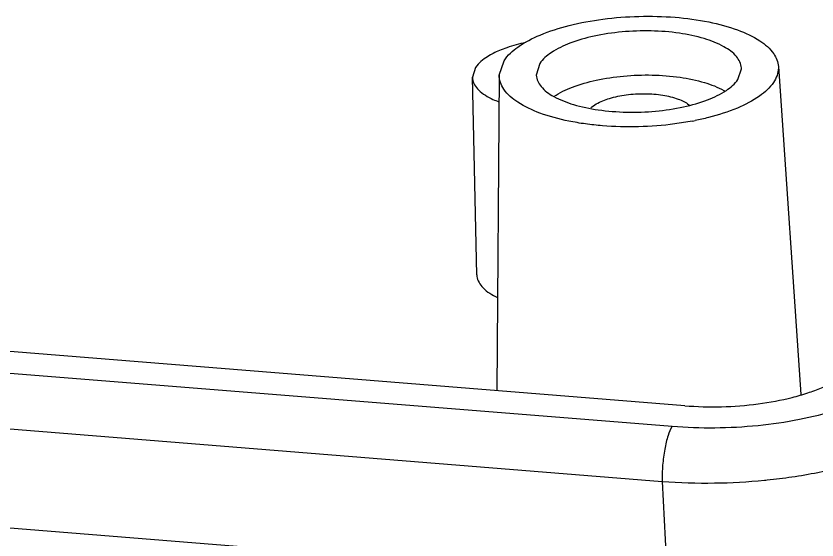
# Model space of a CAD drawing. Header units: millimetres. Extents: x 1860 to 2188, y -393 to -149.
# Drawn here: x 1974.28 to 1992.92, y -371.74 to -359.55 of the extents above; entities that cross this region are included whole.
import ezdxf

# ---------------------------------------------------------------- set-up
doc = ezdxf.new("R2010")
doc.units = ezdxf.units.MM

msp = doc.modelspace()

# ---------------------------------------------------------------- linework, layer by layer
at = {"color": 7, "linetype": 'Continuous'}
for p, q in [((1985.524, -360.927), (1985.636, -360.593)), ((1986.467, -360.66), (1986.386, -360.933)), ((1984.976, -360.75), (1984.902, -360.98)), ((1991.078, -361.03), (1991.16, -360.785)), ((1992.02, -360.726), (1992.547, -368.356)), ((1989.842, -368.616), (1894.289, -360.941)), ((1985.001, -365.573), (1984.902, -360.98)), ((1985.524, -360.926), (1985.472, -368.265)), ((1893.943, -361.414), (1989.55, -369.094)), ((1893.712, -362.697), (1989.317, -370.377)), ((1989.434, -372.691), (1893.702, -365.001)), ((1989.317, -370.377), (1989.434, -372.691))]:
    msp.add_line(p, q, dxfattribs=at)
for centre, radius, start, end in [((1988.772, -355.443), 6.672, 280.7708, 281.3535), ((1990.36, -356.655), 13.759, 275.5779, 275.846), ((1990.42, -357.201), 13.209, 275.8297, 278.3354)]:
    msp.add_arc(centre, radius, start, end, dxfattribs=at)
for points, start_tangent, end_tangent in [([(1985.636, -360.593), (1985.961, -360.275), (1986.478, -359.996), (1987.152, -359.775), (1987.936, -359.627), (1988.777, -359.562), (1989.617, -359.584), (1990.401, -359.692), (1991.073, -359.879), (1991.588, -360.132), (1991.912, -360.433), (1992.02, -360.726)], (0.556621, 0.830766), (0.077182, -0.997017)), ([(1991.16, -360.785), (1991.159, -360.762), (1991.047, -360.499), (1990.752, -360.267), (1990.293, -360.079), (1989.717, -359.954), (1989.057, -359.901), (1988.382, -359.925), (1987.731, -360.024), (1987.17, -360.188), (1986.735, -360.407), (1986.467, -360.66)], (0.014194, 0.999899), (-0.556621, -0.830766)), ([(1985.701, -360.291), (1985.527, -360.357)], (-0.945813, -0.324712), (-0.921219, -0.389043)), ([(1986.135, -360.172), (1985.701, -360.291)], (-0.978205, -0.207643), (-0.945813, -0.324712)), ([(1985.527, -360.357), (1985.251, -360.5), (1984.976, -360.75)], (-0.921219, -0.389043), (-0.556621, -0.830766)), ([(1992.02, -360.726), (1992.021, -360.762), (1991.909, -361.097)], (0.077182, -0.997017), (-0.556621, -0.830766)), ([(1984.903, -360.98), (1984.905, -361.016), (1985.044, -361.272), (1985.379, -361.493), (1985.516, -361.55)], (0.004512, -0.99999), (0.935513, -0.353293)), ([(1987.531, -362.064), (1987.144, -361.998), (1986.472, -361.812), (1985.957, -361.559), (1985.633, -361.258), (1985.524, -360.927)], (-0.99069, 0.136136), (0.004637, 0.999989)), ([(1986.386, -360.933), (1986.498, -361.191), (1986.792, -361.424), (1987.252, -361.612), (1987.827, -361.736)], (0.068238, -0.997669), (0.989839, -0.142193)), ([(1986.797, -361.426), (1987.227, -361.209), (1987.779, -361.047), (1988.42, -360.95), (1989.083, -360.927), (1989.733, -360.979), (1990.3, -361.101), (1990.752, -361.286), (1990.775, -361.299)], (0.828809, 0.559531), (0.868112, -0.496368)), ([(1987.827, -361.736), (1988.488, -361.789), (1989.163, -361.766), (1989.814, -361.667), (1990.375, -361.503), (1990.81, -361.284), (1991.078, -361.03)], (0.989839, -0.142193), (0.556621, 0.830766)), ([(1991.909, -361.097), (1991.584, -361.415), (1991.066, -361.694), (1990.393, -361.915), (1990.085, -361.985)], (-0.556621, -0.830766), (-0.980428, -0.19688)), ([(1987.654, -361.691), (1987.781, -361.599), (1988.09, -361.469), (1988.48, -361.387), (1988.917, -361.361), (1989.331, -361.394), (1989.69, -361.484), (1989.936, -361.617), (1989.946, -361.626)], (0.722885, 0.690969), (0.754066, -0.656798)), ([(1990.019, -361.998), (1989.609, -362.064), (1988.768, -362.129), (1987.927, -362.107), (1987.531, -362.064)], (-0.982379, -0.186898), (-0.99069, 0.136136)), ([(1985.001, -365.573), (1985.004, -365.609), (1985.145, -365.871), (1985.487, -366.097)], (0.004537, -0.99999), (0.910419, -0.413688)), ([(1989.55, -369.094), (1990.542, -369.128), (1991.547, -369.073), (1992.511, -368.931), (1993.385, -368.71), (1994.125, -368.42), (1994.693, -368.076), (1995.061, -367.697)], (0.996797, -0.079979), (0.556975, 0.830529)), ([(1989.842, -368.616), (1990.697, -368.639), (1991.551, -368.573), (1992.345, -368.422), (1992.704, -368.318), (1993.028, -368.198), (1993.313, -368.063), (1993.553, -367.915), (1993.745, -367.757), (1993.885, -367.592)], (0.996789, -0.080072), (0.556621, 0.830766)), ([(1992.335, -370.271), (1992.938, -370.167), (1994.004, -369.897), (1994.907, -369.545), (1995.602, -369.129), (1996.054, -368.669)], (0.989395, 0.145253), (0.561447, 0.827512)), ([(1989.55, -369.094), (1989.454, -369.308), (1989.376, -369.626), (1989.328, -370), (1989.317, -370.377)], (-0.556621, -0.830767), (0.023241, -0.99973)), ([(1989.317, -370.377), (1990.534, -370.413), (1991.697, -370.349)], (0.997146, -0.0755), (0.995265, 0.0972)), ([(1995.719, -371.44), (1995.024, -371.855), (1994.12, -372.206), (1993.054, -372.476), (1991.878, -372.652), (1990.651, -372.725), (1989.434, -372.691)], (-0.795938, -0.605378), (-0.997315, 0.073237))]:
    msp.add_spline(points, degree=3, dxfattribs=dict(at, start_tangent=start_tangent, end_tangent=end_tangent))

doc.saveas('drawing.dxf')
